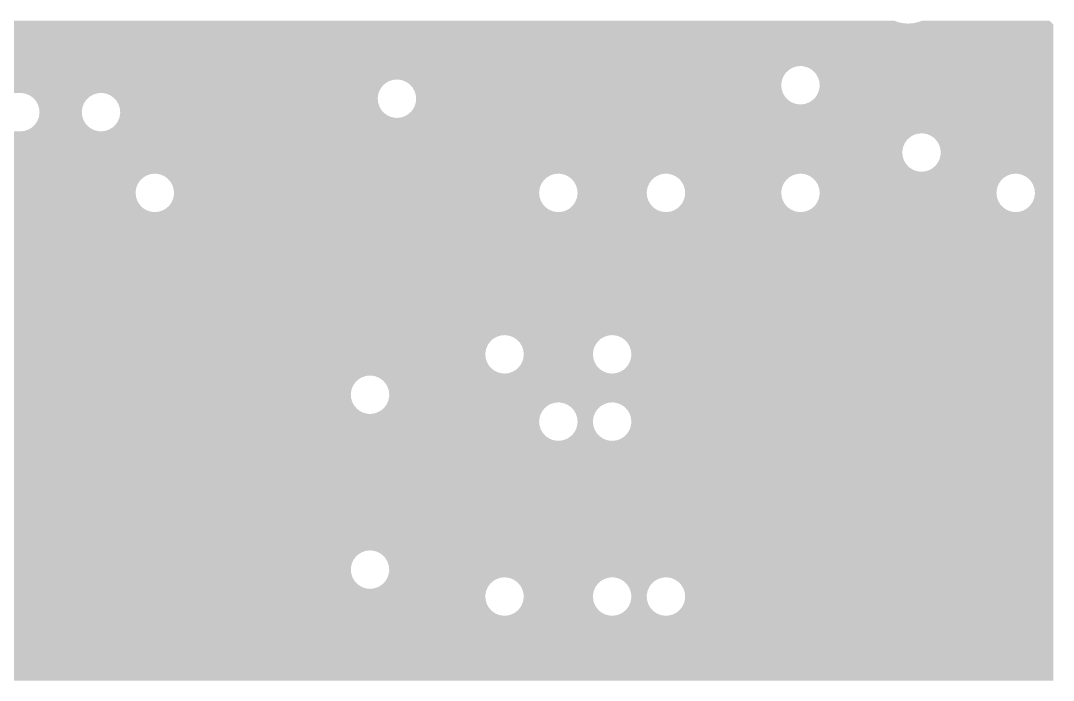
# Model space of a CAD drawing. Extents: x 295 to 953, y 10 to 290.
# Drawn here: x 710 to 766.1, y 151.6 to 187.4 of the extents above; entities that cross this region are included whole.
import ezdxf

# ---------------------------------------------------------------- set-up
doc = ezdxf.new("R2010")
doc.units = 0
doc.header["$LTSCALE"] = 5
doc.header["$MEASUREMENT"] = 0
doc.layers.add('PWR', color=7, linetype='CONTINUOUS')

msp = doc.modelspace()

# ---------------------------------------------------------------- linework, layer by layer
at = {"layer": 'PWR'}
for points in [[(689.794, 187.243), (689.845, 187.294), (758.039, 187.243), (757.745, 187.294)], [(689.845, 187.294), (689.942, 187.391), (757.745, 187.294), (757.463, 187.391)], [(758.223, 187.234), (758.521, 187.257), (766.051, 187.234), (766.027, 187.257)], [(758.521, 187.257), (758.811, 187.326), (766.027, 187.257), (765.958, 187.326)], [(758.811, 187.326), (758.983, 187.391), (765.958, 187.326), (765.893, 187.391)], [(689.726, 187.175), (689.785, 187.234), (766.11, 187.175), (766.051, 187.234)], [(689.726, 187.174), (689.726, 187.175), (766.11, 187.174), (766.11, 187.175)], [(689.726, 184.929), (689.726, 187.174), (766.11, 184.929), (766.11, 187.174)], [(689.785, 187.234), (689.794, 187.243), (758.223, 187.234), (758.039, 187.243)], [(689.726, 184.906), (689.726, 184.929), (752.162, 184.906), (752.381, 184.929)], [(689.726, 184.837), (689.726, 184.906), (751.952, 184.837), (752.162, 184.906)], [(689.726, 184.726), (689.726, 184.837), (751.762, 184.726), (751.952, 184.837)], [(689.726, 184.577), (689.726, 184.726), (751.6, 184.577), (751.762, 184.726)], [(689.726, 184.397), (689.726, 184.577), (751.472, 184.397), (751.6, 184.577)], [(752.473, 184.925), (752.381, 184.929), (766.11, 184.925), (766.11, 184.929)], [(752.689, 184.882), (752.473, 184.925), (766.11, 184.882), (766.11, 184.925)], [(752.892, 184.795), (752.689, 184.882), (766.11, 184.795), (766.11, 184.882)], [(753.071, 184.668), (752.892, 184.795), (766.11, 184.668), (766.11, 184.795)], [(753.22, 184.505), (753.071, 184.668), (766.11, 184.505), (766.11, 184.668)], [(753.332, 184.315), (753.22, 184.505), (766.11, 184.315), (766.11, 184.505)], [(689.726, 184.199), (689.726, 184.397), (751.387, 184.199), (751.472, 184.397)], [(689.726, 184.175), (689.726, 184.199), (730.254, 184.175), (730.474, 184.199)], [(689.726, 184.107), (689.726, 184.175), (730.045, 184.107), (730.254, 184.175)], [(689.726, 183.995), (689.726, 184.107), (729.855, 183.995), (730.045, 184.107)], [(689.726, 183.846), (689.726, 183.995), (729.692, 183.846), (729.855, 183.995)], [(730.565, 184.195), (730.474, 184.199), (751.385, 184.195), (751.387, 184.199)], [(730.567, 184.194), (730.565, 184.195), (751.385, 184.194), (751.385, 184.195)], [(730.782, 184.152), (730.567, 184.194), (751.377, 184.152), (751.385, 184.194)], [(730.984, 184.065), (730.782, 184.152), (751.359, 184.065), (751.377, 184.152)], [(731.107, 183.978), (730.984, 184.065), (751.342, 183.978), (751.359, 184.065)], [(731.164, 183.938), (731.107, 183.978), (751.341, 183.938), (751.342, 183.978)], [(731.211, 183.886), (731.164, 183.938), (751.338, 183.886), (751.341, 183.938)], [(753.401, 184.105), (753.332, 184.315), (766.11, 184.105), (766.11, 184.315)], [(753.424, 183.886), (753.401, 184.105), (766.11, 183.886), (766.11, 184.105)], [(689.726, 183.667), (689.726, 183.846), (729.564, 183.667), (729.692, 183.846)], [(689.726, 183.469), (689.726, 183.667), (729.479, 183.469), (729.564, 183.667)], [(710.118, 183.464), (710.027, 183.469), (714.37, 183.464), (714.408, 183.469)], [(710.216, 183.445), (710.118, 183.464), (714.189, 183.445), (714.37, 183.464)], [(710.335, 183.422), (710.216, 183.445), (714.118, 183.422), (714.189, 183.445)], [(710.441, 183.376), (710.335, 183.422), (713.979, 183.376), (714.118, 183.422)], [(710.537, 183.335), (710.441, 183.376), (713.909, 183.335), (713.979, 183.376)], [(710.636, 183.265), (710.537, 183.335), (713.789, 183.265), (713.909, 183.335)], [(714.5, 183.464), (714.408, 183.469), (729.477, 183.464), (729.479, 183.469)], [(714.716, 183.422), (714.502, 183.464), (729.469, 183.422), (729.477, 183.464)], [(714.919, 183.335), (714.716, 183.422), (729.452, 183.335), (729.469, 183.422)], [(715.041, 183.248), (714.919, 183.335), (729.435, 183.248), (729.452, 183.335)], [(731.313, 183.775), (731.211, 183.886), (751.35, 183.775), (751.338, 183.886)], [(731.376, 183.667), (731.313, 183.775), (751.362, 183.667), (751.35, 183.775)], [(731.424, 183.585), (731.376, 183.667), (751.389, 183.585), (751.362, 183.667)], [(731.466, 183.458), (731.424, 183.585), (751.43, 183.458), (751.389, 183.585)], [(731.493, 183.375), (731.466, 183.458), (751.479, 183.375), (751.43, 183.458)], [(731.505, 183.267), (731.493, 183.375), (751.542, 183.267), (751.479, 183.375)], [(753.163, 183.196), (753.29, 183.376), (766.11, 183.196), (766.11, 183.376)], [(753.29, 183.376), (753.377, 183.578), (766.11, 183.376), (766.11, 183.578)], [(753.377, 183.578), (753.42, 183.794), (766.11, 183.578), (766.11, 183.794)], [(753.42, 183.794), (753.424, 183.886), (766.11, 183.794), (766.11, 183.886)], [(710.717, 183.207), (710.636, 183.265), (713.726, 183.207), (713.789, 183.265)], [(710.8, 183.116), (710.717, 183.207), (713.627, 183.116), (713.726, 183.207)], [(710.866, 183.045), (710.8, 183.116), (713.576, 183.045), (713.627, 183.116)], [(710.929, 182.936), (710.866, 183.045), (713.499, 182.936), (713.576, 183.045)], [(710.977, 182.854), (710.929, 182.936), (713.464, 182.854), (713.499, 182.936)], [(711.017, 182.734), (710.977, 182.854), (713.412, 182.734), (713.464, 182.854)], [(715.098, 183.207), (715.041, 183.248), (729.433, 183.207), (729.435, 183.248)], [(715.145, 183.156), (715.098, 183.207), (729.431, 183.156), (729.433, 183.207)], [(715.247, 183.045), (715.145, 183.156), (729.443, 183.045), (729.431, 183.156)], [(715.31, 182.937), (715.247, 183.045), (729.454, 182.937), (729.443, 183.045)], [(715.359, 182.854), (715.31, 182.937), (729.481, 182.854), (729.454, 182.937)], [(715.4, 182.727), (715.359, 182.854), (729.523, 182.727), (729.481, 182.854)], [(731.383, 182.645), (731.468, 182.843), (766.11, 182.645), (766.11, 182.843)], [(731.468, 182.843), (731.47, 182.848), (752.381, 182.843), (752.289, 182.848)], [(731.47, 182.848), (731.478, 182.89), (752.287, 182.848), (752.073, 182.89)], [(731.47, 182.848), (731.47, 182.848), (752.289, 182.848), (752.287, 182.848)], [(731.478, 182.89), (731.495, 182.977), (752.073, 182.89), (751.87, 182.977)], [(731.495, 182.977), (731.512, 183.064), (751.87, 182.977), (751.748, 183.064)], [(731.516, 183.156), (731.505, 183.267), (751.644, 183.156), (751.542, 183.267)], [(731.512, 183.064), (731.514, 183.105), (751.748, 183.064), (751.691, 183.105)], [(731.514, 183.105), (731.516, 183.156), (751.691, 183.105), (751.644, 183.156)], [(752.381, 182.843), (752.6, 182.867), (766.11, 182.843), (766.11, 182.867)], [(752.6, 182.867), (752.81, 182.936), (766.11, 182.867), (766.11, 182.936)], [(752.81, 182.936), (753, 183.047), (766.11, 182.936), (766.11, 183.047)], [(753, 183.047), (753.163, 183.196), (766.11, 183.047), (766.11, 183.196)], [(711.046, 182.645), (711.017, 182.734), (713.394, 182.645), (713.412, 182.734)], [(711.04, 182.207), (711.065, 182.334), (713.389, 182.207), (713.375, 182.334)], [(711.06, 182.518), (711.046, 182.645), (713.369, 182.518), (713.394, 182.645)], [(711.069, 182.426), (711.06, 182.518), (713.365, 182.426), (713.369, 182.518)], [(711.065, 182.334), (711.069, 182.426), (713.375, 182.334), (713.365, 182.426)], [(715.428, 182.645), (715.4, 182.727), (729.571, 182.645), (729.523, 182.727)], [(715.413, 182.16), (715.43, 182.247), (730.165, 182.16), (729.963, 182.247)], [(715.439, 182.537), (715.428, 182.645), (729.634, 182.537), (729.571, 182.645)], [(715.43, 182.247), (715.447, 182.334), (729.963, 182.247), (729.84, 182.334)], [(715.451, 182.426), (715.439, 182.537), (729.736, 182.426), (729.634, 182.537)], [(715.447, 182.334), (715.449, 182.374), (729.84, 182.334), (729.783, 182.374)], [(715.449, 182.374), (715.451, 182.426), (729.783, 182.374), (729.736, 182.426)], [(730.902, 182.205), (731.092, 182.317), (766.11, 182.205), (766.11, 182.317)], [(731.092, 182.317), (731.255, 182.466), (766.11, 182.317), (766.11, 182.466)], [(731.255, 182.466), (731.383, 182.645), (766.11, 182.466), (766.11, 182.645)], [(710.709, 181.644), (710.808, 181.735), (713.718, 181.644), (713.634, 181.735)], [(710.808, 181.735), (710.859, 181.807), (713.634, 181.735), (713.569, 181.807)], [(710.859, 181.807), (710.936, 181.915), (713.569, 181.807), (713.505, 181.915)], [(710.936, 181.915), (710.971, 181.997), (713.505, 181.915), (713.457, 181.997)], [(710.971, 181.997), (711.023, 182.118), (713.457, 181.997), (713.418, 182.118)], [(711.023, 182.118), (711.04, 182.207), (713.418, 182.118), (713.389, 182.207)], [(715.027, 181.586), (715.19, 181.735), (766.11, 181.586), (766.11, 181.735)], [(715.19, 181.735), (715.317, 181.915), (766.11, 181.735), (766.11, 181.915)], [(715.317, 181.915), (715.402, 182.113), (766.11, 181.915), (766.11, 182.113)], [(715.402, 182.113), (715.404, 182.117), (730.474, 182.113), (730.382, 182.117)], [(715.404, 182.118), (715.413, 182.16), (730.38, 182.118), (730.165, 182.16)], [(715.404, 182.117), (715.404, 182.118), (730.382, 182.117), (730.38, 182.118)], [(730.474, 182.113), (730.693, 182.137), (766.11, 182.113), (766.11, 182.137)], [(730.693, 182.137), (730.902, 182.205), (766.11, 182.137), (766.11, 182.205)], [(689.726, 181.278), (689.726, 181.383), (766.11, 181.278), (766.11, 181.383)], [(689.726, 181.254), (689.726, 181.278), (758.734, 181.254), (758.953, 181.278)], [(689.726, 181.186), (689.726, 181.254), (758.525, 181.186), (758.734, 181.254)], [(689.726, 181.074), (689.726, 181.186), (758.334, 181.074), (758.525, 181.186)], [(710.027, 181.383), (710.065, 181.387), (714.408, 181.383), (714.316, 181.387)], [(710.065, 181.387), (710.246, 181.406), (714.316, 181.387), (714.218, 181.406)], [(710.246, 181.406), (710.317, 181.43), (714.218, 181.406), (714.1, 181.43)], [(710.317, 181.43), (710.455, 181.475), (714.1, 181.43), (713.994, 181.475)], [(710.455, 181.475), (710.526, 181.517), (713.994, 181.475), (713.897, 181.517)], [(710.526, 181.517), (710.645, 181.586), (713.897, 181.517), (713.799, 181.586)], [(710.645, 181.586), (710.709, 181.644), (713.799, 181.586), (713.718, 181.644)], [(714.408, 181.383), (714.627, 181.406), (766.11, 181.383), (766.11, 181.406)], [(714.627, 181.406), (714.837, 181.475), (766.11, 181.406), (766.11, 181.475)], [(714.837, 181.475), (715.027, 181.586), (766.11, 181.475), (766.11, 181.586)], [(759.045, 181.274), (758.953, 181.278), (766.11, 181.274), (766.11, 181.278)], [(759.261, 181.231), (759.045, 181.274), (766.11, 181.231), (766.11, 181.274)], [(759.464, 181.144), (759.261, 181.231), (766.11, 181.144), (766.11, 181.231)], [(759.644, 181.017), (759.464, 181.144), (766.11, 181.017), (766.11, 181.144)], [(689.726, 180.925), (689.726, 181.074), (758.172, 180.925), (758.334, 181.074)], [(689.726, 180.746), (689.726, 180.925), (758.044, 180.746), (758.172, 180.925)], [(689.726, 180.543), (689.726, 180.746), (757.957, 180.543), (758.044, 180.746)], [(689.726, 180.327), (689.726, 180.543), (757.915, 180.327), (757.957, 180.543)], [(759.793, 180.854), (759.644, 181.017), (766.11, 180.854), (766.11, 181.017)], [(759.904, 180.664), (759.793, 180.854), (766.11, 180.664), (766.11, 180.854)], [(759.973, 180.454), (759.904, 180.664), (766.11, 180.454), (766.11, 180.664)], [(689.726, 180.235), (689.726, 180.327), (757.911, 180.235), (757.915, 180.327)], [(689.726, 180.016), (689.726, 180.235), (757.934, 180.016), (757.911, 180.235)], [(689.726, 179.806), (689.726, 180.016), (758.003, 179.806), (757.934, 180.016)], [(759.95, 179.927), (759.992, 180.143), (766.11, 179.927), (766.11, 180.143)], [(759.996, 180.235), (759.973, 180.454), (766.11, 180.235), (766.11, 180.454)], [(759.992, 180.143), (759.996, 180.235), (766.11, 180.143), (766.11, 180.235)], [(689.726, 179.616), (689.726, 179.806), (758.114, 179.616), (758.003, 179.806)], [(689.726, 179.453), (689.726, 179.616), (758.263, 179.453), (758.114, 179.616)], [(689.726, 179.326), (689.726, 179.453), (758.443, 179.326), (758.263, 179.453)], [(759.572, 179.396), (759.735, 179.545), (766.11, 179.396), (766.11, 179.545)], [(759.735, 179.545), (759.862, 179.724), (766.11, 179.545), (766.11, 179.724)], [(759.862, 179.724), (759.95, 179.927), (766.11, 179.724), (766.11, 179.927)], [(689.726, 179.239), (689.726, 179.326), (758.645, 179.239), (758.443, 179.326)], [(689.726, 179.196), (689.726, 179.239), (758.861, 179.196), (758.645, 179.239)], [(689.726, 179.192), (689.726, 179.196), (758.953, 179.192), (758.861, 179.196)], [(689.726, 179.087), (689.726, 179.192), (766.11, 179.087), (766.11, 179.192)], [(705.737, 179.083), (705.645, 179.087), (717.291, 179.083), (717.329, 179.087)], [(705.835, 179.064), (705.737, 179.083), (717.11, 179.064), (717.291, 179.083)], [(705.953, 179.04), (705.835, 179.064), (717.039, 179.04), (717.11, 179.064)], [(706.059, 178.995), (705.953, 179.04), (716.9, 178.995), (717.039, 179.04)], [(706.156, 178.953), (706.059, 178.995), (716.83, 178.953), (716.9, 178.995)], [(706.254, 178.884), (706.156, 178.953), (716.71, 178.884), (716.83, 178.953)], [(706.335, 178.826), (706.254, 178.884), (716.647, 178.826), (716.71, 178.884)], [(717.421, 179.083), (717.329, 179.087), (739.198, 179.083), (739.237, 179.087)], [(717.519, 179.064), (717.421, 179.083), (739.017, 179.064), (739.198, 179.083)], [(717.637, 179.04), (717.519, 179.064), (738.947, 179.04), (739.017, 179.064)], [(717.743, 178.995), (717.637, 179.04), (738.808, 178.995), (738.947, 179.04)], [(717.84, 178.953), (717.743, 178.995), (738.737, 178.953), (738.808, 178.995)], [(717.938, 178.884), (717.84, 178.953), (738.618, 178.884), (738.737, 178.953)], [(718.019, 178.826), (717.938, 178.884), (738.555, 178.826), (738.618, 178.884)], [(739.328, 179.083), (739.237, 179.087), (745.04, 179.083), (745.079, 179.087)], [(739.426, 179.064), (739.328, 179.083), (744.859, 179.064), (745.04, 179.083)], [(739.545, 179.04), (739.426, 179.064), (744.789, 179.04), (744.859, 179.064)], [(739.651, 178.995), (739.545, 179.04), (744.65, 178.995), (744.789, 179.04)], [(739.747, 178.953), (739.651, 178.995), (744.579, 178.953), (744.65, 178.995)], [(739.846, 178.884), (739.747, 178.953), (744.46, 178.884), (744.579, 178.953)], [(739.927, 178.826), (739.846, 178.884), (744.397, 178.826), (744.46, 178.884)], [(745.17, 179.083), (745.079, 179.087), (752.343, 179.083), (752.381, 179.087)], [(745.268, 179.064), (745.17, 179.083), (752.162, 179.064), (752.343, 179.083)], [(745.387, 179.04), (745.268, 179.064), (752.091, 179.04), (752.162, 179.064)], [(745.493, 178.995), (745.387, 179.04), (751.952, 178.995), (752.091, 179.04)], [(745.589, 178.953), (745.493, 178.995), (751.882, 178.953), (751.952, 178.995)], [(745.688, 178.884), (745.589, 178.953), (751.762, 178.884), (751.882, 178.953)], [(745.769, 178.826), (745.688, 178.884), (751.699, 178.826), (751.762, 178.884)], [(752.473, 179.083), (752.381, 179.087), (764.027, 179.083), (764.065, 179.087)], [(752.571, 179.064), (752.473, 179.083), (763.846, 179.064), (764.027, 179.083)], [(752.689, 179.04), (752.571, 179.064), (763.775, 179.04), (763.846, 179.064)], [(752.795, 178.995), (752.689, 179.04), (763.636, 178.995), (763.775, 179.04)], [(752.892, 178.953), (752.795, 178.995), (763.566, 178.953), (763.636, 178.995)], [(752.99, 178.884), (752.892, 178.953), (763.446, 178.884), (763.566, 178.953)], [(753.071, 178.826), (752.99, 178.884), (763.383, 178.826), (763.446, 178.884)], [(758.953, 179.192), (759.173, 179.216), (766.11, 179.192), (766.11, 179.216)], [(759.173, 179.216), (759.382, 179.284), (766.11, 179.216), (766.11, 179.284)], [(759.382, 179.284), (759.572, 179.396), (766.11, 179.284), (766.11, 179.396)], [(764.157, 179.083), (764.065, 179.087), (766.11, 179.083), (766.11, 179.087)], [(764.373, 179.04), (764.157, 179.083), (766.11, 179.04), (766.11, 179.083)], [(764.576, 178.953), (764.373, 179.04), (766.11, 178.953), (766.11, 179.04)], [(764.755, 178.826), (764.576, 178.953), (766.11, 178.826), (766.11, 178.953)], [(706.419, 178.735), (706.335, 178.826), (716.548, 178.735), (716.647, 178.826)], [(706.484, 178.663), (706.419, 178.735), (716.497, 178.663), (716.548, 178.735)], [(706.548, 178.555), (706.484, 178.663), (716.42, 178.555), (716.497, 178.663)], [(706.596, 178.473), (706.548, 178.555), (716.385, 178.473), (716.42, 178.555)], [(706.635, 178.352), (706.596, 178.473), (716.333, 178.352), (716.385, 178.473)], [(706.665, 178.263), (706.635, 178.352), (716.315, 178.263), (716.333, 178.352)], [(718.103, 178.735), (718.019, 178.826), (738.455, 178.735), (738.555, 178.826)], [(718.168, 178.663), (718.103, 178.735), (738.404, 178.663), (738.455, 178.735)], [(718.232, 178.555), (718.168, 178.663), (738.327, 178.555), (738.404, 178.663)], [(718.28, 178.473), (718.232, 178.555), (738.292, 178.473), (738.327, 178.555)], [(718.319, 178.352), (718.28, 178.473), (738.24, 178.352), (738.292, 178.473)], [(718.349, 178.263), (718.319, 178.352), (738.223, 178.263), (738.24, 178.352)], [(740.01, 178.735), (739.927, 178.826), (744.297, 178.735), (744.397, 178.826)], [(740.076, 178.663), (740.01, 178.735), (744.246, 178.663), (744.297, 178.735)], [(740.139, 178.555), (740.076, 178.663), (744.169, 178.555), (744.246, 178.663)], [(740.187, 178.473), (740.139, 178.555), (744.134, 178.473), (744.169, 178.555)], [(740.227, 178.352), (740.187, 178.473), (744.082, 178.352), (744.134, 178.473)], [(740.256, 178.263), (740.227, 178.352), (744.065, 178.263), (744.082, 178.352)], [(745.852, 178.735), (745.769, 178.826), (751.6, 178.735), (751.699, 178.826)], [(745.918, 178.663), (745.852, 178.735), (751.549, 178.663), (751.6, 178.735)], [(745.981, 178.555), (745.918, 178.663), (751.472, 178.555), (751.549, 178.663)], [(746.029, 178.473), (745.981, 178.555), (751.437, 178.473), (751.472, 178.555)], [(746.069, 178.352), (746.029, 178.473), (751.385, 178.352), (751.437, 178.473)], [(746.098, 178.263), (746.069, 178.352), (751.367, 178.263), (751.385, 178.352)], [(753.155, 178.735), (753.071, 178.826), (763.284, 178.735), (763.383, 178.826)], [(753.22, 178.663), (753.155, 178.735), (763.233, 178.663), (763.284, 178.735)], [(753.284, 178.555), (753.22, 178.663), (763.156, 178.555), (763.233, 178.663)], [(753.332, 178.473), (753.284, 178.555), (763.121, 178.473), (763.156, 178.555)], [(753.371, 178.352), (753.332, 178.473), (763.069, 178.352), (763.121, 178.473)], [(753.401, 178.263), (753.371, 178.352), (763.051, 178.263), (763.069, 178.352)], [(764.904, 178.663), (764.755, 178.826), (766.11, 178.663), (766.11, 178.826)], [(765.016, 178.473), (764.904, 178.663), (766.11, 178.473), (766.11, 178.663)], [(765.085, 178.263), (765.016, 178.473), (766.11, 178.263), (766.11, 178.473)], [(706.589, 177.616), (706.641, 177.736), (716.378, 177.616), (716.339, 177.736)], [(706.641, 177.736), (706.659, 177.825), (716.339, 177.736), (716.31, 177.825)], [(706.659, 177.825), (706.684, 177.952), (716.31, 177.825), (716.296, 177.952)], [(706.678, 178.136), (706.665, 178.263), (716.29, 178.136), (716.315, 178.263)], [(706.688, 178.044), (706.678, 178.136), (716.286, 178.044), (716.29, 178.136)], [(706.684, 177.952), (706.688, 178.044), (716.296, 177.952), (716.286, 178.044)], [(718.273, 177.616), (718.325, 177.736), (738.286, 177.616), (738.246, 177.736)], [(718.325, 177.736), (718.343, 177.825), (738.246, 177.736), (738.217, 177.825)], [(718.343, 177.825), (718.368, 177.952), (738.217, 177.825), (738.204, 177.952)], [(718.362, 178.136), (718.349, 178.263), (738.198, 178.136), (738.223, 178.263)], [(718.372, 178.044), (718.362, 178.136), (738.194, 178.044), (738.198, 178.136)], [(718.368, 177.952), (718.372, 178.044), (738.204, 177.952), (738.194, 178.044)], [(740.181, 177.616), (740.233, 177.736), (744.128, 177.616), (744.088, 177.736)], [(740.233, 177.736), (740.25, 177.825), (744.088, 177.736), (744.059, 177.825)], [(740.25, 177.825), (740.275, 177.952), (744.059, 177.825), (744.046, 177.952)], [(740.27, 178.136), (740.256, 178.263), (744.04, 178.136), (744.065, 178.263)], [(740.279, 178.044), (740.27, 178.136), (744.036, 178.044), (744.04, 178.136)], [(740.275, 177.952), (740.279, 178.044), (744.046, 177.952), (744.036, 178.044)], [(746.023, 177.616), (746.075, 177.736), (751.43, 177.616), (751.391, 177.736)], [(746.075, 177.736), (746.092, 177.825), (751.391, 177.736), (751.362, 177.825)], [(746.092, 177.825), (746.117, 177.952), (751.362, 177.825), (751.348, 177.952)], [(746.112, 178.136), (746.098, 178.263), (751.342, 178.136), (751.367, 178.263)], [(746.121, 178.044), (746.112, 178.136), (751.338, 178.044), (751.342, 178.136)], [(746.117, 177.952), (746.121, 178.044), (751.348, 177.952), (751.338, 178.044)], [(753.325, 177.616), (753.377, 177.736), (763.114, 177.616), (763.075, 177.736)], [(753.377, 177.736), (753.395, 177.825), (763.075, 177.736), (763.046, 177.825)], [(753.395, 177.825), (753.42, 177.952), (763.046, 177.825), (763.032, 177.952)], [(753.414, 178.136), (753.401, 178.263), (763.026, 178.136), (763.051, 178.263)], [(753.424, 178.044), (753.414, 178.136), (763.022, 178.044), (763.026, 178.136)], [(753.42, 177.952), (753.424, 178.044), (763.032, 177.952), (763.022, 178.044)], [(764.974, 177.534), (765.061, 177.736), (766.11, 177.534), (766.11, 177.736)], [(765.061, 177.736), (765.104, 177.952), (766.11, 177.736), (766.11, 177.952)], [(765.108, 178.044), (765.085, 178.263), (766.11, 178.044), (766.11, 178.263)], [(765.104, 177.952), (765.108, 178.044), (766.11, 177.952), (766.11, 178.044)], [(706.145, 177.135), (706.264, 177.205), (716.818, 177.135), (716.72, 177.205)], [(706.264, 177.205), (706.327, 177.263), (716.72, 177.205), (716.639, 177.263)], [(706.327, 177.263), (706.427, 177.354), (716.639, 177.263), (716.555, 177.354)], [(706.427, 177.354), (706.477, 177.425), (716.555, 177.354), (716.49, 177.425)], [(706.477, 177.425), (706.554, 177.534), (716.49, 177.425), (716.426, 177.534)], [(706.554, 177.534), (706.589, 177.616), (716.426, 177.534), (716.378, 177.616)], [(717.829, 177.135), (717.948, 177.205), (738.726, 177.135), (738.627, 177.205)], [(717.948, 177.205), (718.011, 177.263), (738.627, 177.205), (738.546, 177.263)], [(718.011, 177.263), (718.111, 177.354), (738.546, 177.263), (738.463, 177.354)], [(718.111, 177.354), (718.161, 177.425), (738.463, 177.354), (738.397, 177.425)], [(718.161, 177.425), (718.238, 177.534), (738.397, 177.425), (738.334, 177.534)], [(718.238, 177.534), (718.273, 177.616), (738.334, 177.534), (738.286, 177.616)], [(739.736, 177.135), (739.855, 177.205), (744.568, 177.135), (744.469, 177.205)], [(739.855, 177.205), (739.919, 177.263), (744.469, 177.205), (744.388, 177.263)], [(739.919, 177.263), (740.018, 177.354), (744.388, 177.263), (744.305, 177.354)], [(740.018, 177.354), (740.069, 177.425), (744.305, 177.354), (744.239, 177.425)], [(740.069, 177.425), (740.146, 177.534), (744.239, 177.425), (744.176, 177.534)], [(740.146, 177.534), (740.181, 177.616), (744.176, 177.534), (744.128, 177.616)], [(745.578, 177.135), (745.697, 177.205), (751.87, 177.135), (751.772, 177.205)], [(745.697, 177.205), (745.761, 177.263), (751.772, 177.205), (751.691, 177.263)], [(745.761, 177.263), (745.86, 177.354), (751.691, 177.263), (751.607, 177.354)], [(745.86, 177.354), (745.911, 177.425), (751.607, 177.354), (751.542, 177.425)], [(745.911, 177.425), (745.988, 177.534), (751.542, 177.425), (751.478, 177.534)], [(745.988, 177.534), (746.023, 177.616), (751.478, 177.534), (751.43, 177.616)], [(752.881, 177.135), (753, 177.205), (763.554, 177.135), (763.456, 177.205)], [(753, 177.205), (753.063, 177.263), (763.456, 177.205), (763.375, 177.263)], [(753.063, 177.263), (753.163, 177.354), (763.375, 177.263), (763.291, 177.354)], [(753.163, 177.354), (753.213, 177.425), (763.291, 177.354), (763.226, 177.425)], [(753.213, 177.425), (753.29, 177.534), (763.226, 177.425), (763.162, 177.534)], [(753.29, 177.534), (753.325, 177.616), (763.162, 177.534), (763.114, 177.616)], [(764.494, 177.094), (764.684, 177.205), (766.11, 177.094), (766.11, 177.205)], [(764.684, 177.205), (764.847, 177.354), (766.11, 177.205), (766.11, 177.354)], [(764.847, 177.354), (764.974, 177.534), (766.11, 177.354), (766.11, 177.534)], [(689.726, 170.324), (689.726, 177.001), (766.11, 170.324), (766.11, 177.001)], [(705.645, 177.001), (705.683, 177.006), (717.329, 177.001), (717.237, 177.006)], [(705.683, 177.006), (705.864, 177.025), (717.237, 177.006), (717.139, 177.025)], [(705.864, 177.025), (705.935, 177.048), (717.139, 177.025), (717.021, 177.048)], [(705.935, 177.048), (706.074, 177.094), (717.021, 177.048), (716.915, 177.094)], [(706.074, 177.094), (706.145, 177.135), (716.915, 177.094), (716.818, 177.135)], [(717.329, 177.001), (717.367, 177.006), (739.237, 177.001), (739.145, 177.006)], [(717.367, 177.006), (717.548, 177.025), (739.145, 177.006), (739.047, 177.025)], [(717.548, 177.025), (717.619, 177.048), (739.047, 177.025), (738.928, 177.048)], [(717.619, 177.048), (717.758, 177.094), (738.928, 177.048), (738.822, 177.094)], [(717.758, 177.094), (717.829, 177.135), (738.822, 177.094), (738.726, 177.135)], [(739.237, 177.001), (739.275, 177.006), (745.079, 177.001), (744.987, 177.006)], [(739.275, 177.006), (739.456, 177.025), (744.987, 177.006), (744.889, 177.025)], [(739.456, 177.025), (739.527, 177.048), (744.889, 177.025), (744.77, 177.048)], [(739.527, 177.048), (739.665, 177.094), (744.77, 177.048), (744.664, 177.094)], [(739.665, 177.094), (739.736, 177.135), (744.664, 177.094), (744.568, 177.135)], [(745.079, 177.001), (745.117, 177.006), (752.381, 177.001), (752.289, 177.006)], [(745.117, 177.006), (745.298, 177.025), (752.289, 177.006), (752.191, 177.025)], [(745.298, 177.025), (745.369, 177.048), (752.191, 177.025), (752.073, 177.048)], [(745.369, 177.048), (745.507, 177.094), (752.073, 177.048), (751.967, 177.094)], [(745.507, 177.094), (745.578, 177.135), (751.967, 177.094), (751.87, 177.135)], [(752.381, 177.001), (752.419, 177.006), (764.065, 177.001), (763.973, 177.006)], [(752.419, 177.006), (752.6, 177.025), (763.973, 177.006), (763.875, 177.025)], [(752.6, 177.025), (752.671, 177.048), (763.875, 177.025), (763.757, 177.048)], [(752.671, 177.048), (752.81, 177.094), (763.757, 177.048), (763.651, 177.094)], [(752.81, 177.094), (752.881, 177.135), (763.651, 177.094), (763.554, 177.135)], [(764.065, 177.001), (764.284, 177.025), (766.11, 177.001), (766.11, 177.025)], [(764.284, 177.025), (764.494, 177.094), (766.11, 177.025), (766.11, 177.094)], [(695.513, 170.32), (695.422, 170.324), (736.277, 170.32), (736.316, 170.324)], [(695.611, 170.301), (695.513, 170.32), (736.096, 170.301), (736.277, 170.32)], [(695.73, 170.277), (695.611, 170.301), (736.026, 170.277), (736.096, 170.301)], [(695.836, 170.232), (695.73, 170.277), (735.887, 170.232), (736.026, 170.277)], [(695.932, 170.19), (695.836, 170.232), (735.816, 170.19), (735.887, 170.232)], [(696.031, 170.121), (695.932, 170.19), (735.697, 170.121), (735.816, 170.19)], [(696.112, 170.063), (696.031, 170.121), (735.634, 170.063), (735.697, 170.121)], [(696.195, 169.972), (696.112, 170.063), (735.534, 169.972), (735.634, 170.063)], [(696.261, 169.9), (696.195, 169.972), (735.483, 169.9), (735.534, 169.972)], [(696.324, 169.792), (696.261, 169.9), (735.406, 169.792), (735.483, 169.9)], [(736.407, 170.32), (736.316, 170.324), (742.119, 170.32), (742.158, 170.324)], [(736.505, 170.301), (736.407, 170.32), (741.938, 170.301), (742.119, 170.32)], [(736.624, 170.277), (736.505, 170.301), (741.868, 170.277), (741.938, 170.301)], [(736.73, 170.232), (736.624, 170.277), (741.729, 170.232), (741.868, 170.277)], [(736.826, 170.19), (736.73, 170.232), (741.658, 170.19), (741.729, 170.232)], [(736.925, 170.121), (736.826, 170.19), (741.539, 170.121), (741.658, 170.19)], [(737.006, 170.063), (736.925, 170.121), (741.476, 170.063), (741.539, 170.121)], [(737.089, 169.972), (737.006, 170.063), (741.376, 169.972), (741.476, 170.063)], [(737.155, 169.9), (737.089, 169.972), (741.325, 169.9), (741.376, 169.972)], [(737.218, 169.792), (737.155, 169.9), (741.248, 169.792), (741.325, 169.9)], [(742.249, 170.32), (742.158, 170.324), (766.11, 170.32), (766.11, 170.324)], [(742.466, 170.277), (742.249, 170.32), (766.11, 170.277), (766.11, 170.32)], [(742.668, 170.19), (742.466, 170.277), (766.11, 170.19), (766.11, 170.277)], [(742.848, 170.063), (742.668, 170.19), (766.11, 170.063), (766.11, 170.19)], [(742.997, 169.9), (742.848, 170.063), (766.11, 169.9), (766.11, 170.063)], [(743.108, 169.71), (742.997, 169.9), (766.11, 169.71), (766.11, 169.9)], [(696.372, 169.71), (696.324, 169.792), (735.371, 169.71), (735.406, 169.792)], [(696.412, 169.589), (696.372, 169.71), (735.319, 169.589), (735.371, 169.71)], [(696.441, 169.5), (696.412, 169.589), (735.302, 169.5), (735.319, 169.589)], [(696.455, 169.373), (696.441, 169.5), (735.277, 169.373), (735.302, 169.5)], [(696.464, 169.281), (696.455, 169.373), (735.273, 169.281), (735.277, 169.373)], [(737.266, 169.71), (737.218, 169.792), (741.213, 169.71), (741.248, 169.792)], [(737.306, 169.589), (737.266, 169.71), (741.161, 169.589), (741.213, 169.71)], [(737.335, 169.5), (737.306, 169.589), (741.144, 169.5), (741.161, 169.589)], [(737.349, 169.373), (737.335, 169.5), (741.119, 169.373), (741.144, 169.5)], [(737.358, 169.281), (737.349, 169.373), (741.115, 169.281), (741.119, 169.373)], [(743.177, 169.5), (743.108, 169.71), (766.11, 169.5), (766.11, 169.71)], [(743.2, 169.281), (743.177, 169.5), (766.11, 169.281), (766.11, 169.5)], [(696.254, 168.662), (696.331, 168.771), (735.476, 168.662), (735.413, 168.771)], [(696.331, 168.771), (696.366, 168.853), (735.413, 168.771), (735.365, 168.853)], [(696.366, 168.853), (696.418, 168.973), (735.365, 168.853), (735.325, 168.973)], [(696.418, 168.973), (696.435, 169.062), (735.325, 168.973), (735.296, 169.062)], [(696.435, 169.062), (696.46, 169.189), (735.296, 169.062), (735.283, 169.189)], [(696.46, 169.189), (696.464, 169.281), (735.283, 169.189), (735.273, 169.281)], [(737.148, 168.662), (737.225, 168.771), (741.318, 168.662), (741.255, 168.771)], [(737.225, 168.771), (737.26, 168.853), (741.255, 168.771), (741.207, 168.853)], [(737.26, 168.853), (737.312, 168.973), (741.207, 168.853), (741.167, 168.973)], [(737.312, 168.973), (737.329, 169.062), (741.167, 168.973), (741.138, 169.062)], [(737.329, 169.062), (737.354, 169.189), (741.138, 169.062), (741.125, 169.189)], [(737.354, 169.189), (737.358, 169.281), (741.125, 169.189), (741.115, 169.281)], [(742.939, 168.591), (743.067, 168.771), (766.11, 168.591), (766.11, 168.771)], [(743.067, 168.771), (743.154, 168.973), (766.11, 168.771), (766.11, 168.973)], [(743.154, 168.973), (743.196, 169.189), (766.11, 168.973), (766.11, 169.189)], [(743.196, 169.189), (743.2, 169.281), (766.11, 169.189), (766.11, 169.281)], [(689.726, 168.133), (689.726, 168.238), (766.11, 168.133), (766.11, 168.238)], [(695.422, 168.238), (695.46, 168.243), (736.316, 168.238), (736.224, 168.243)], [(695.46, 168.243), (695.641, 168.262), (736.224, 168.243), (736.126, 168.262)], [(695.641, 168.262), (695.712, 168.285), (736.126, 168.262), (736.007, 168.285)], [(695.712, 168.285), (695.85, 168.331), (736.007, 168.285), (735.901, 168.331)], [(695.85, 168.331), (695.921, 168.372), (735.901, 168.331), (735.805, 168.372)], [(695.921, 168.372), (696.04, 168.442), (735.805, 168.372), (735.706, 168.442)], [(696.04, 168.442), (696.104, 168.5), (735.706, 168.442), (735.625, 168.5)], [(696.104, 168.5), (696.203, 168.591), (735.625, 168.5), (735.542, 168.591)], [(696.203, 168.591), (696.254, 168.662), (735.542, 168.591), (735.476, 168.662)], [(736.316, 168.238), (736.354, 168.243), (742.158, 168.238), (742.066, 168.243)], [(736.354, 168.243), (736.535, 168.262), (742.066, 168.243), (741.968, 168.262)], [(736.535, 168.262), (736.606, 168.285), (741.968, 168.262), (741.849, 168.285)], [(736.606, 168.285), (736.744, 168.331), (741.849, 168.285), (741.743, 168.331)], [(736.744, 168.331), (736.815, 168.372), (741.743, 168.331), (741.647, 168.372)], [(736.815, 168.372), (736.934, 168.442), (741.647, 168.372), (741.548, 168.442)], [(736.934, 168.442), (736.998, 168.5), (741.548, 168.442), (741.467, 168.5)], [(736.998, 168.5), (737.097, 168.591), (741.467, 168.5), (741.384, 168.591)], [(737.097, 168.591), (737.148, 168.662), (741.384, 168.591), (741.318, 168.662)], [(742.158, 168.238), (742.377, 168.262), (766.11, 168.238), (766.11, 168.262)], [(742.377, 168.262), (742.586, 168.331), (766.11, 168.262), (766.11, 168.331)], [(742.586, 168.331), (742.776, 168.442), (766.11, 168.331), (766.11, 168.442)], [(742.776, 168.442), (742.939, 168.591), (766.11, 168.442), (766.11, 168.591)], [(689.726, 168.11), (689.726, 168.133), (728.794, 168.11), (729.013, 168.133)], [(689.726, 168.041), (689.726, 168.11), (728.584, 168.041), (728.794, 168.11)], [(689.726, 167.93), (689.726, 168.041), (728.394, 167.93), (728.584, 168.041)], [(689.726, 167.781), (689.726, 167.93), (728.232, 167.781), (728.394, 167.93)], [(689.726, 167.601), (689.726, 167.781), (728.104, 167.601), (728.232, 167.781)], [(729.105, 168.129), (729.013, 168.133), (766.11, 168.129), (766.11, 168.133)], [(729.321, 168.087), (729.105, 168.129), (766.11, 168.087), (766.11, 168.129)], [(729.524, 168), (729.321, 168.087), (766.11, 168), (766.11, 168.087)], [(729.703, 167.872), (729.524, 168), (766.11, 167.872), (766.11, 168)], [(729.852, 167.709), (729.703, 167.872), (766.11, 167.709), (766.11, 167.872)], [(729.964, 167.519), (729.852, 167.709), (766.11, 167.519), (766.11, 167.709)], [(689.726, 167.399), (689.726, 167.601), (728.017, 167.399), (728.104, 167.601)], [(689.726, 167.182), (689.726, 167.399), (727.974, 167.182), (728.017, 167.399)], [(689.726, 167.091), (689.726, 167.182), (727.97, 167.091), (727.974, 167.182)], [(689.726, 166.871), (689.726, 167.091), (727.994, 166.871), (727.97, 167.091)], [(730.033, 167.31), (729.964, 167.519), (766.11, 167.31), (766.11, 167.519)], [(730.056, 167.091), (730.033, 167.31), (766.11, 167.091), (766.11, 167.31)], [(730.052, 166.999), (730.056, 167.091), (766.11, 166.999), (766.11, 167.091)], [(689.726, 166.673), (689.726, 166.871), (728.059, 166.673), (727.994, 166.871)], [(695.513, 166.669), (695.422, 166.673), (728.06, 166.669), (728.059, 166.673)], [(695.548, 166.662), (695.513, 166.669), (728.062, 166.662), (728.06, 166.669)], [(695.73, 166.626), (695.548, 166.662), (728.083, 166.626), (728.062, 166.662)], [(695.932, 166.539), (695.73, 166.626), (728.134, 166.539), (728.083, 166.626)], [(696.027, 166.472), (695.932, 166.539), (728.174, 166.472), (728.134, 166.539)], [(729.844, 166.469), (729.922, 166.58), (738.618, 166.469), (738.807, 166.58)], [(729.922, 166.58), (729.923, 166.581), (738.807, 166.58), (738.808, 166.581)], [(729.923, 166.581), (729.952, 166.649), (738.808, 166.581), (739.017, 166.649)], [(729.952, 166.649), (729.962, 166.673), (739.017, 166.649), (739.237, 166.673)], [(729.962, 166.673), (730.009, 166.782), (766.11, 166.673), (766.11, 166.782)], [(730.009, 166.782), (730.052, 166.999), (766.11, 166.782), (766.11, 166.999)], [(739.328, 166.669), (739.237, 166.673), (742.119, 166.669), (742.158, 166.673)], [(739.426, 166.649), (739.328, 166.669), (741.938, 166.649), (742.119, 166.669)], [(739.545, 166.626), (739.426, 166.649), (741.868, 166.626), (741.938, 166.649)], [(739.651, 166.581), (739.545, 166.626), (741.729, 166.581), (741.868, 166.626)], [(739.747, 166.539), (739.651, 166.581), (741.658, 166.539), (741.729, 166.581)], [(739.846, 166.469), (739.747, 166.539), (741.539, 166.469), (741.658, 166.539)], [(742.249, 166.669), (742.158, 166.673), (766.11, 166.669), (766.11, 166.673)], [(742.466, 166.626), (742.249, 166.669), (766.11, 166.626), (766.11, 166.669)], [(742.668, 166.539), (742.466, 166.626), (766.11, 166.539), (766.11, 166.626)], [(742.848, 166.412), (742.668, 166.539), (766.11, 166.412), (766.11, 166.539)], [(696.112, 166.412), (696.027, 166.472), (728.229, 166.412), (728.174, 166.472)], [(696.206, 166.309), (696.112, 166.412), (728.323, 166.309), (728.229, 166.412)], [(696.261, 166.249), (696.206, 166.309), (728.407, 166.249), (728.323, 166.309)], [(696.3, 166.181), (696.261, 166.249), (728.502, 166.181), (728.407, 166.249)], [(696.351, 166.094), (696.3, 166.181), (728.705, 166.094), (728.502, 166.181)], [(696.372, 166.059), (696.351, 166.094), (728.886, 166.059), (728.705, 166.094)], [(696.374, 166.052), (696.372, 166.059), (728.921, 166.052), (728.886, 166.059)], [(696.376, 166.048), (696.374, 166.052), (729.013, 166.048), (728.921, 166.052)], [(696.412, 165.938), (696.376, 166.048), (738.24, 165.938), (738.287, 166.048)], [(729.013, 166.048), (729.232, 166.071), (738.287, 166.048), (738.297, 166.071)], [(729.232, 166.071), (729.442, 166.14), (738.297, 166.071), (738.327, 166.14)], [(729.442, 166.14), (729.443, 166.141), (738.327, 166.14), (738.327, 166.141)], [(729.443, 166.141), (729.632, 166.251), (738.327, 166.141), (738.406, 166.251)], [(729.632, 166.251), (729.708, 166.32), (738.406, 166.251), (738.455, 166.32)], [(729.708, 166.32), (729.795, 166.4), (738.455, 166.32), (738.542, 166.4)], [(729.795, 166.4), (729.844, 166.469), (738.542, 166.4), (738.618, 166.469)], [(739.927, 166.412), (739.846, 166.469), (741.476, 166.412), (741.539, 166.469)], [(740.01, 166.32), (739.927, 166.412), (741.376, 166.32), (741.476, 166.412)], [(740.076, 166.249), (740.01, 166.32), (741.325, 166.249), (741.376, 166.32)], [(740.139, 166.141), (740.076, 166.249), (741.248, 166.141), (741.325, 166.249)], [(740.187, 166.059), (740.139, 166.141), (741.213, 166.059), (741.248, 166.141)], [(740.227, 165.938), (740.187, 166.059), (741.161, 165.938), (741.213, 166.059)], [(742.997, 166.249), (742.848, 166.412), (766.11, 166.249), (766.11, 166.412)], [(743.108, 166.059), (742.997, 166.249), (766.11, 166.059), (766.11, 166.249)], [(743.177, 165.849), (743.108, 166.059), (766.11, 165.849), (766.11, 166.059)], [(696.441, 165.849), (696.412, 165.938), (738.223, 165.849), (738.24, 165.938)], [(696.418, 165.322), (696.435, 165.411), (738.246, 165.322), (738.217, 165.411)], [(696.435, 165.411), (696.46, 165.538), (738.217, 165.411), (738.204, 165.538)], [(696.455, 165.722), (696.441, 165.849), (738.198, 165.722), (738.223, 165.849)], [(696.464, 165.63), (696.455, 165.722), (738.194, 165.63), (738.198, 165.722)], [(696.46, 165.538), (696.464, 165.63), (738.204, 165.538), (738.194, 165.63)], [(740.256, 165.849), (740.227, 165.938), (741.144, 165.849), (741.161, 165.938)], [(740.233, 165.322), (740.25, 165.411), (741.167, 165.322), (741.138, 165.411)], [(740.25, 165.411), (740.275, 165.538), (741.138, 165.411), (741.125, 165.538)], [(740.27, 165.722), (740.256, 165.849), (741.119, 165.722), (741.144, 165.849)], [(740.279, 165.63), (740.27, 165.722), (741.115, 165.63), (741.119, 165.722)], [(740.275, 165.538), (740.279, 165.63), (741.125, 165.538), (741.115, 165.63)], [(743.154, 165.322), (743.196, 165.538), (766.11, 165.322), (766.11, 165.538)], [(743.2, 165.63), (743.177, 165.849), (766.11, 165.63), (766.11, 165.849)], [(743.196, 165.538), (743.2, 165.63), (766.11, 165.538), (766.11, 165.63)], [(696.04, 164.791), (696.104, 164.848), (738.627, 164.791), (738.546, 164.848)], [(696.104, 164.848), (696.203, 164.94), (738.546, 164.848), (738.463, 164.94)], [(696.203, 164.94), (696.254, 165.011), (738.463, 164.94), (738.397, 165.011)], [(696.254, 165.011), (696.331, 165.119), (738.397, 165.011), (738.334, 165.119)], [(696.331, 165.119), (696.366, 165.201), (738.334, 165.119), (738.286, 165.201)], [(696.366, 165.201), (696.418, 165.322), (738.286, 165.201), (738.246, 165.322)], [(739.855, 164.791), (739.919, 164.848), (741.548, 164.791), (741.467, 164.848)], [(739.919, 164.848), (740.018, 164.94), (741.467, 164.848), (741.384, 164.94)], [(740.018, 164.94), (740.069, 165.011), (741.384, 164.94), (741.318, 165.011)], [(740.069, 165.011), (740.146, 165.119), (741.318, 165.011), (741.255, 165.119)], [(740.146, 165.119), (740.181, 165.201), (741.255, 165.119), (741.207, 165.201)], [(740.181, 165.201), (740.233, 165.322), (741.207, 165.201), (741.167, 165.322)], [(742.776, 164.791), (742.939, 164.94), (766.11, 164.791), (766.11, 164.94)], [(742.939, 164.94), (743.067, 165.119), (766.11, 164.94), (766.11, 165.119)], [(743.067, 165.119), (743.154, 165.322), (766.11, 165.119), (766.11, 165.322)], [(689.726, 158.64), (689.726, 164.587), (766.11, 158.64), (766.11, 164.587)], [(695.422, 164.587), (695.46, 164.591), (739.237, 164.587), (739.145, 164.591)], [(695.46, 164.591), (695.641, 164.611), (739.145, 164.591), (739.047, 164.611)], [(695.641, 164.611), (695.712, 164.634), (739.047, 164.611), (738.928, 164.634)], [(695.712, 164.634), (695.85, 164.679), (738.928, 164.634), (738.822, 164.679)], [(695.85, 164.679), (695.921, 164.721), (738.822, 164.679), (738.726, 164.721)], [(695.921, 164.721), (696.04, 164.791), (738.726, 164.721), (738.627, 164.791)], [(739.237, 164.587), (739.275, 164.591), (742.158, 164.587), (742.066, 164.591)], [(739.275, 164.591), (739.456, 164.611), (742.066, 164.591), (741.968, 164.611)], [(739.456, 164.611), (739.527, 164.634), (741.968, 164.611), (741.849, 164.634)], [(739.527, 164.634), (739.665, 164.679), (741.849, 164.634), (741.743, 164.679)], [(739.665, 164.679), (739.736, 164.721), (741.743, 164.679), (741.647, 164.721)], [(739.736, 164.721), (739.855, 164.791), (741.647, 164.721), (741.548, 164.791)], [(742.158, 164.587), (742.377, 164.611), (766.11, 164.587), (766.11, 164.611)], [(742.377, 164.611), (742.586, 164.679), (766.11, 164.611), (766.11, 164.679)], [(742.586, 164.679), (742.776, 164.791), (766.11, 164.679), (766.11, 164.791)], [(689.726, 158.617), (689.726, 158.64), (728.794, 158.617), (729.013, 158.64)], [(689.726, 158.548), (689.726, 158.617), (728.584, 158.548), (728.794, 158.617)], [(689.726, 158.437), (689.726, 158.548), (728.394, 158.437), (728.584, 158.548)], [(689.726, 158.288), (689.726, 158.437), (728.232, 158.288), (728.394, 158.437)], [(689.726, 158.108), (689.726, 158.288), (728.104, 158.108), (728.232, 158.288)], [(689.726, 157.905), (689.726, 158.108), (728.017, 157.905), (728.104, 158.108)], [(729.105, 158.636), (729.013, 158.64), (766.11, 158.636), (766.11, 158.64)], [(729.321, 158.593), (729.105, 158.636), (766.11, 158.593), (766.11, 158.636)], [(729.524, 158.506), (729.321, 158.593), (766.11, 158.506), (766.11, 158.593)], [(729.703, 158.379), (729.524, 158.506), (766.11, 158.379), (766.11, 158.506)], [(729.852, 158.216), (729.703, 158.379), (766.11, 158.216), (766.11, 158.379)], [(729.964, 158.026), (729.852, 158.216), (766.11, 158.026), (766.11, 158.216)], [(689.726, 157.689), (689.726, 157.905), (727.974, 157.689), (728.017, 157.905)], [(689.726, 157.597), (689.726, 157.689), (727.97, 157.597), (727.974, 157.689)], [(689.726, 157.378), (689.726, 157.597), (727.994, 157.378), (727.97, 157.597)], [(730.033, 157.816), (729.964, 158.026), (766.11, 157.816), (766.11, 158.026)], [(730.056, 157.597), (730.033, 157.816), (766.11, 157.597), (766.11, 157.816)], [(730.052, 157.505), (730.056, 157.597), (766.11, 157.505), (766.11, 157.597)], [(689.726, 157.18), (689.726, 157.378), (728.059, 157.18), (727.994, 157.378)], [(698.434, 157.175), (698.343, 157.18), (728.06, 157.175), (728.059, 157.18)], [(698.469, 157.169), (698.434, 157.175), (728.062, 157.169), (728.06, 157.175)], [(698.651, 157.133), (698.469, 157.169), (728.083, 157.133), (728.062, 157.169)], [(698.853, 157.046), (698.651, 157.133), (728.134, 157.046), (728.083, 157.133)], [(698.948, 156.978), (698.853, 157.046), (728.174, 156.978), (728.134, 157.046)], [(729.844, 156.976), (729.922, 157.087), (735.697, 156.976), (735.886, 157.087)], [(729.922, 157.087), (729.923, 157.087), (735.886, 157.087), (735.887, 157.087)], [(729.923, 157.087), (729.952, 157.156), (735.887, 157.087), (736.096, 157.156)], [(729.952, 157.156), (729.962, 157.18), (736.096, 157.156), (736.316, 157.18)], [(729.962, 157.18), (730.009, 157.289), (766.11, 157.18), (766.11, 157.289)], [(730.009, 157.289), (730.052, 157.505), (766.11, 157.289), (766.11, 157.505)], [(736.407, 157.175), (736.316, 157.18), (742.119, 157.175), (742.158, 157.18)], [(736.505, 157.156), (736.407, 157.175), (741.938, 157.156), (742.119, 157.175)], [(736.624, 157.133), (736.505, 157.156), (741.868, 157.133), (741.938, 157.156)], [(736.73, 157.087), (736.624, 157.133), (741.729, 157.087), (741.868, 157.133)], [(736.826, 157.046), (736.73, 157.087), (741.658, 157.046), (741.729, 157.087)], [(736.925, 156.976), (736.826, 157.046), (741.539, 156.976), (741.658, 157.046)], [(742.249, 157.175), (742.158, 157.18), (745.04, 157.175), (745.079, 157.18)], [(742.347, 157.156), (742.249, 157.175), (744.859, 157.156), (745.04, 157.175)], [(742.466, 157.133), (742.347, 157.156), (744.789, 157.133), (744.859, 157.156)], [(742.572, 157.087), (742.466, 157.133), (744.65, 157.087), (744.789, 157.133)], [(742.668, 157.046), (742.572, 157.087), (744.579, 157.046), (744.65, 157.087)], [(742.767, 156.976), (742.668, 157.046), (744.46, 156.976), (744.579, 157.046)], [(745.17, 157.175), (745.079, 157.18), (766.11, 157.175), (766.11, 157.18)], [(745.387, 157.133), (745.17, 157.175), (766.11, 157.133), (766.11, 157.175)], [(745.589, 157.046), (745.387, 157.133), (766.11, 157.046), (766.11, 157.133)], [(745.769, 156.918), (745.589, 157.046), (766.11, 156.918), (766.11, 157.046)], [(699.033, 156.918), (698.948, 156.978), (728.229, 156.918), (728.174, 156.978)], [(699.127, 156.816), (699.033, 156.918), (728.323, 156.816), (728.229, 156.918)], [(699.182, 156.756), (699.127, 156.816), (728.407, 156.756), (728.323, 156.816)], [(699.221, 156.688), (699.182, 156.756), (728.502, 156.688), (728.407, 156.756)], [(699.272, 156.601), (699.221, 156.688), (728.705, 156.601), (728.502, 156.688)], [(699.293, 156.565), (699.272, 156.601), (728.886, 156.565), (728.705, 156.601)], [(699.295, 156.559), (699.293, 156.565), (728.921, 156.559), (728.886, 156.565)], [(699.297, 156.554), (699.295, 156.559), (729.013, 156.554), (728.921, 156.559)], [(699.333, 156.445), (699.297, 156.554), (735.319, 156.445), (735.366, 156.554)], [(699.362, 156.356), (699.333, 156.445), (735.302, 156.356), (735.319, 156.445)], [(729.013, 156.554), (729.232, 156.578), (735.366, 156.554), (735.376, 156.578)], [(729.232, 156.578), (729.442, 156.647), (735.376, 156.578), (735.406, 156.647)], [(729.443, 156.647), (729.632, 156.758), (735.406, 156.647), (735.485, 156.758)], [(729.632, 156.758), (729.708, 156.827), (735.485, 156.758), (735.534, 156.827)], [(729.708, 156.827), (729.795, 156.907), (735.534, 156.827), (735.621, 156.907)], [(729.795, 156.907), (729.844, 156.976), (735.621, 156.907), (735.697, 156.976)], [(737.006, 156.918), (736.925, 156.976), (741.476, 156.918), (741.539, 156.976)], [(737.089, 156.827), (737.006, 156.918), (741.376, 156.827), (741.476, 156.918)], [(737.155, 156.756), (737.089, 156.827), (741.325, 156.756), (741.376, 156.827)], [(737.218, 156.647), (737.155, 156.756), (741.248, 156.647), (741.325, 156.756)], [(737.266, 156.565), (737.218, 156.647), (741.213, 156.565), (741.248, 156.647)], [(737.306, 156.445), (737.266, 156.565), (741.161, 156.445), (741.213, 156.565)], [(737.335, 156.356), (737.306, 156.445), (741.144, 156.356), (741.161, 156.445)], [(742.848, 156.918), (742.767, 156.976), (744.397, 156.918), (744.46, 156.976)], [(742.931, 156.827), (742.848, 156.918), (744.297, 156.827), (744.397, 156.918)], [(742.997, 156.756), (742.931, 156.827), (744.246, 156.756), (744.297, 156.827)], [(743.06, 156.647), (742.997, 156.756), (744.169, 156.647), (744.246, 156.756)], [(743.108, 156.565), (743.06, 156.647), (744.134, 156.565), (744.169, 156.647)], [(743.148, 156.445), (743.108, 156.565), (744.082, 156.445), (744.134, 156.565)], [(743.177, 156.356), (743.148, 156.445), (744.065, 156.356), (744.082, 156.445)], [(745.918, 156.756), (745.769, 156.918), (766.11, 156.756), (766.11, 156.918)], [(746.029, 156.565), (745.918, 156.756), (766.11, 156.565), (766.11, 156.756)], [(746.098, 156.356), (746.029, 156.565), (766.11, 156.356), (766.11, 156.565)], [(699.339, 155.829), (699.356, 155.918), (735.325, 155.829), (735.296, 155.918)], [(699.356, 155.918), (699.381, 156.045), (735.296, 155.918), (735.283, 156.045)], [(699.376, 156.229), (699.362, 156.356), (735.277, 156.229), (735.302, 156.356)], [(699.385, 156.137), (699.376, 156.229), (735.273, 156.137), (735.277, 156.229)], [(699.381, 156.045), (699.385, 156.137), (735.283, 156.045), (735.273, 156.137)], [(737.312, 155.829), (737.329, 155.918), (741.167, 155.829), (741.138, 155.918)], [(737.329, 155.918), (737.354, 156.045), (741.138, 155.918), (741.125, 156.045)], [(737.349, 156.229), (737.335, 156.356), (741.119, 156.229), (741.144, 156.356)], [(737.358, 156.137), (737.349, 156.229), (741.115, 156.137), (741.119, 156.229)], [(737.354, 156.045), (737.358, 156.137), (741.125, 156.045), (741.115, 156.137)], [(743.154, 155.829), (743.171, 155.918), (744.088, 155.829), (744.059, 155.918)], [(743.171, 155.918), (743.196, 156.045), (744.059, 155.918), (744.046, 156.045)], [(743.191, 156.229), (743.177, 156.356), (744.04, 156.229), (744.065, 156.356)], [(743.2, 156.137), (743.191, 156.229), (744.036, 156.137), (744.04, 156.229)], [(743.196, 156.045), (743.2, 156.137), (744.046, 156.045), (744.036, 156.137)], [(746.075, 155.829), (746.117, 156.045), (766.11, 155.829), (766.11, 156.045)], [(746.121, 156.137), (746.098, 156.356), (766.11, 156.137), (766.11, 156.356)], [(746.117, 156.045), (746.121, 156.137), (766.11, 156.045), (766.11, 156.137)], [(698.961, 155.297), (699.025, 155.355), (735.706, 155.297), (735.625, 155.355)], [(699.025, 155.355), (699.124, 155.446), (735.625, 155.355), (735.542, 155.446)], [(699.124, 155.446), (699.175, 155.518), (735.542, 155.446), (735.476, 155.518)], [(699.175, 155.518), (699.252, 155.626), (735.476, 155.518), (735.413, 155.626)], [(699.252, 155.626), (699.287, 155.708), (735.413, 155.626), (735.365, 155.708)], [(699.287, 155.708), (699.339, 155.829), (735.365, 155.708), (735.325, 155.829)], [(736.934, 155.297), (736.998, 155.355), (741.548, 155.297), (741.467, 155.355)], [(736.998, 155.355), (737.097, 155.446), (741.467, 155.355), (741.384, 155.446)], [(737.097, 155.446), (737.148, 155.518), (741.384, 155.446), (741.318, 155.518)], [(737.148, 155.518), (737.225, 155.626), (741.318, 155.518), (741.255, 155.626)], [(737.225, 155.626), (737.26, 155.708), (741.255, 155.626), (741.207, 155.708)], [(737.26, 155.708), (737.312, 155.829), (741.207, 155.708), (741.167, 155.829)], [(742.776, 155.297), (742.84, 155.355), (744.469, 155.297), (744.388, 155.355)], [(742.84, 155.355), (742.939, 155.446), (744.388, 155.355), (744.305, 155.446)], [(742.939, 155.446), (742.99, 155.518), (744.305, 155.446), (744.239, 155.518)], [(742.99, 155.518), (743.067, 155.626), (744.239, 155.518), (744.176, 155.626)], [(743.067, 155.626), (743.102, 155.708), (744.176, 155.626), (744.128, 155.708)], [(743.102, 155.708), (743.154, 155.829), (744.128, 155.708), (744.088, 155.829)], [(745.697, 155.297), (745.86, 155.446), (766.11, 155.297), (766.11, 155.446)], [(745.86, 155.446), (745.988, 155.626), (766.11, 155.446), (766.11, 155.626)], [(745.988, 155.626), (746.075, 155.829), (766.11, 155.626), (766.11, 155.829)], [(689.726, 153.216), (689.726, 155.094), (766.11, 153.216), (766.11, 155.094)], [(698.343, 155.094), (698.381, 155.098), (736.316, 155.094), (736.224, 155.098)], [(698.381, 155.098), (698.562, 155.117), (736.224, 155.098), (736.126, 155.117)], [(698.562, 155.117), (698.633, 155.141), (736.126, 155.117), (736.007, 155.141)], [(698.633, 155.141), (698.771, 155.186), (736.007, 155.141), (735.901, 155.186)], [(698.771, 155.186), (698.842, 155.228), (735.901, 155.186), (735.805, 155.228)], [(698.842, 155.228), (698.961, 155.297), (735.805, 155.228), (735.706, 155.297)], [(736.316, 155.094), (736.354, 155.098), (742.158, 155.094), (742.066, 155.098)], [(736.354, 155.098), (736.535, 155.117), (742.066, 155.098), (741.968, 155.117)], [(736.535, 155.117), (736.606, 155.141), (741.968, 155.117), (741.849, 155.141)], [(736.606, 155.141), (736.744, 155.186), (741.849, 155.141), (741.743, 155.186)], [(736.744, 155.186), (736.815, 155.228), (741.743, 155.186), (741.647, 155.228)], [(736.815, 155.228), (736.934, 155.297), (741.647, 155.228), (741.548, 155.297)], [(742.158, 155.094), (742.196, 155.098), (745.079, 155.094), (744.987, 155.098)], [(742.196, 155.098), (742.377, 155.117), (744.987, 155.098), (744.889, 155.117)], [(742.377, 155.117), (742.448, 155.141), (744.889, 155.117), (744.77, 155.141)], [(742.448, 155.141), (742.586, 155.186), (744.77, 155.141), (744.664, 155.186)], [(742.586, 155.186), (742.657, 155.228), (744.664, 155.186), (744.568, 155.228)], [(742.657, 155.228), (742.776, 155.297), (744.568, 155.228), (744.469, 155.297)], [(745.079, 155.094), (745.298, 155.117), (766.11, 155.094), (766.11, 155.117)], [(745.298, 155.117), (745.507, 155.186), (766.11, 155.117), (766.11, 155.186)], [(745.507, 155.186), (745.697, 155.297), (766.11, 155.186), (766.11, 155.297)], [(689.68, 152.937), (689.722, 153.135), (766.11, 152.937), (766.11, 153.135)], [(689.722, 153.135), (689.726, 153.216), (766.11, 153.135), (766.11, 153.216)], [(688.739, 151.866), (689.469, 152.596), (766.11, 151.866), (766.11, 152.596)], [(689.469, 152.596), (689.594, 152.754), (766.11, 152.596), (766.11, 152.754)], [(689.594, 152.754), (689.68, 152.937), (766.11, 152.754), (766.11, 152.937)], [(511.399, 151.568), (511.399, 151.609), (766.11, 151.568), (766.11, 151.609)], [(688.119, 151.609), (688.32, 151.632), (766.11, 151.609), (766.11, 151.632)], [(688.32, 151.632), (688.51, 151.701), (766.11, 151.632), (766.11, 151.701)], [(688.51, 151.701), (688.679, 151.811), (766.11, 151.701), (766.11, 151.811)], [(688.679, 151.811), (688.739, 151.866), (766.11, 151.811), (766.11, 151.866)]]:
    msp.add_solid(points, dxfattribs=at)

doc.saveas('drawing.dxf')
